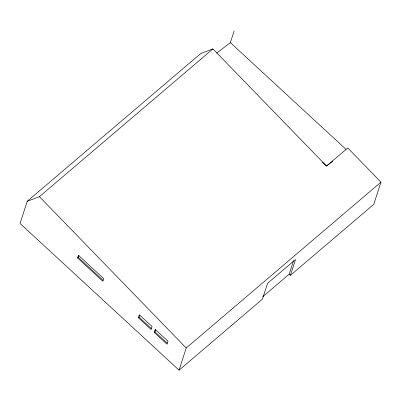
<?xml version="1.0" encoding="UTF-8"?>
<svg xmlns="http://www.w3.org/2000/svg" width="401" height="401" viewBox="0 0 401 401"><rect width="100%" height="100%" fill="white"/><g stroke="black" fill="none" stroke-linecap="round" stroke-linejoin="round"><path stroke-width="0.6" d="M332.87 161.157L326.524 166.039L212.926 48.922L200.711 53.549L27.213 201.302L20.05 223.482L179.046 370.168L262.429 299.156L267.537 283.342L295.512 259.517L290.404 275.337L289.181 274.209L293.532 260.735M77.594 257.983L78.456 255.312L103.714 278.615L102.851 281.286L77.594 257.983L78.265 257.412L78.957 255.272M138.365 317.762L139.332 314.77L152.039 326.489L151.072 329.482L138.365 317.762L139.042 317.191L139.683 315.196M216.695 53.148L230.359 42.636L234.169 30.832M154.295 332.454L155.262 329.462L167.964 341.181L166.996 344.178L154.295 332.454L154.966 331.883L155.773 329.386M179.046 370.168L186.209 347.993L380.95 182.149L347.772 147.944L326.524 166.039L322.394 162.225M380.95 182.149L373.787 204.325L290.404 275.337M27.213 201.302L39.428 196.675L212.926 48.922M262.63 296.82L289.181 274.209M230.359 42.636L346.103 149.423M78.265 257.412L103.067 280.289M139.042 317.191L151.287 328.494M154.966 331.883L167.217 343.186M39.428 196.675L186.209 347.993"/></g></svg>
